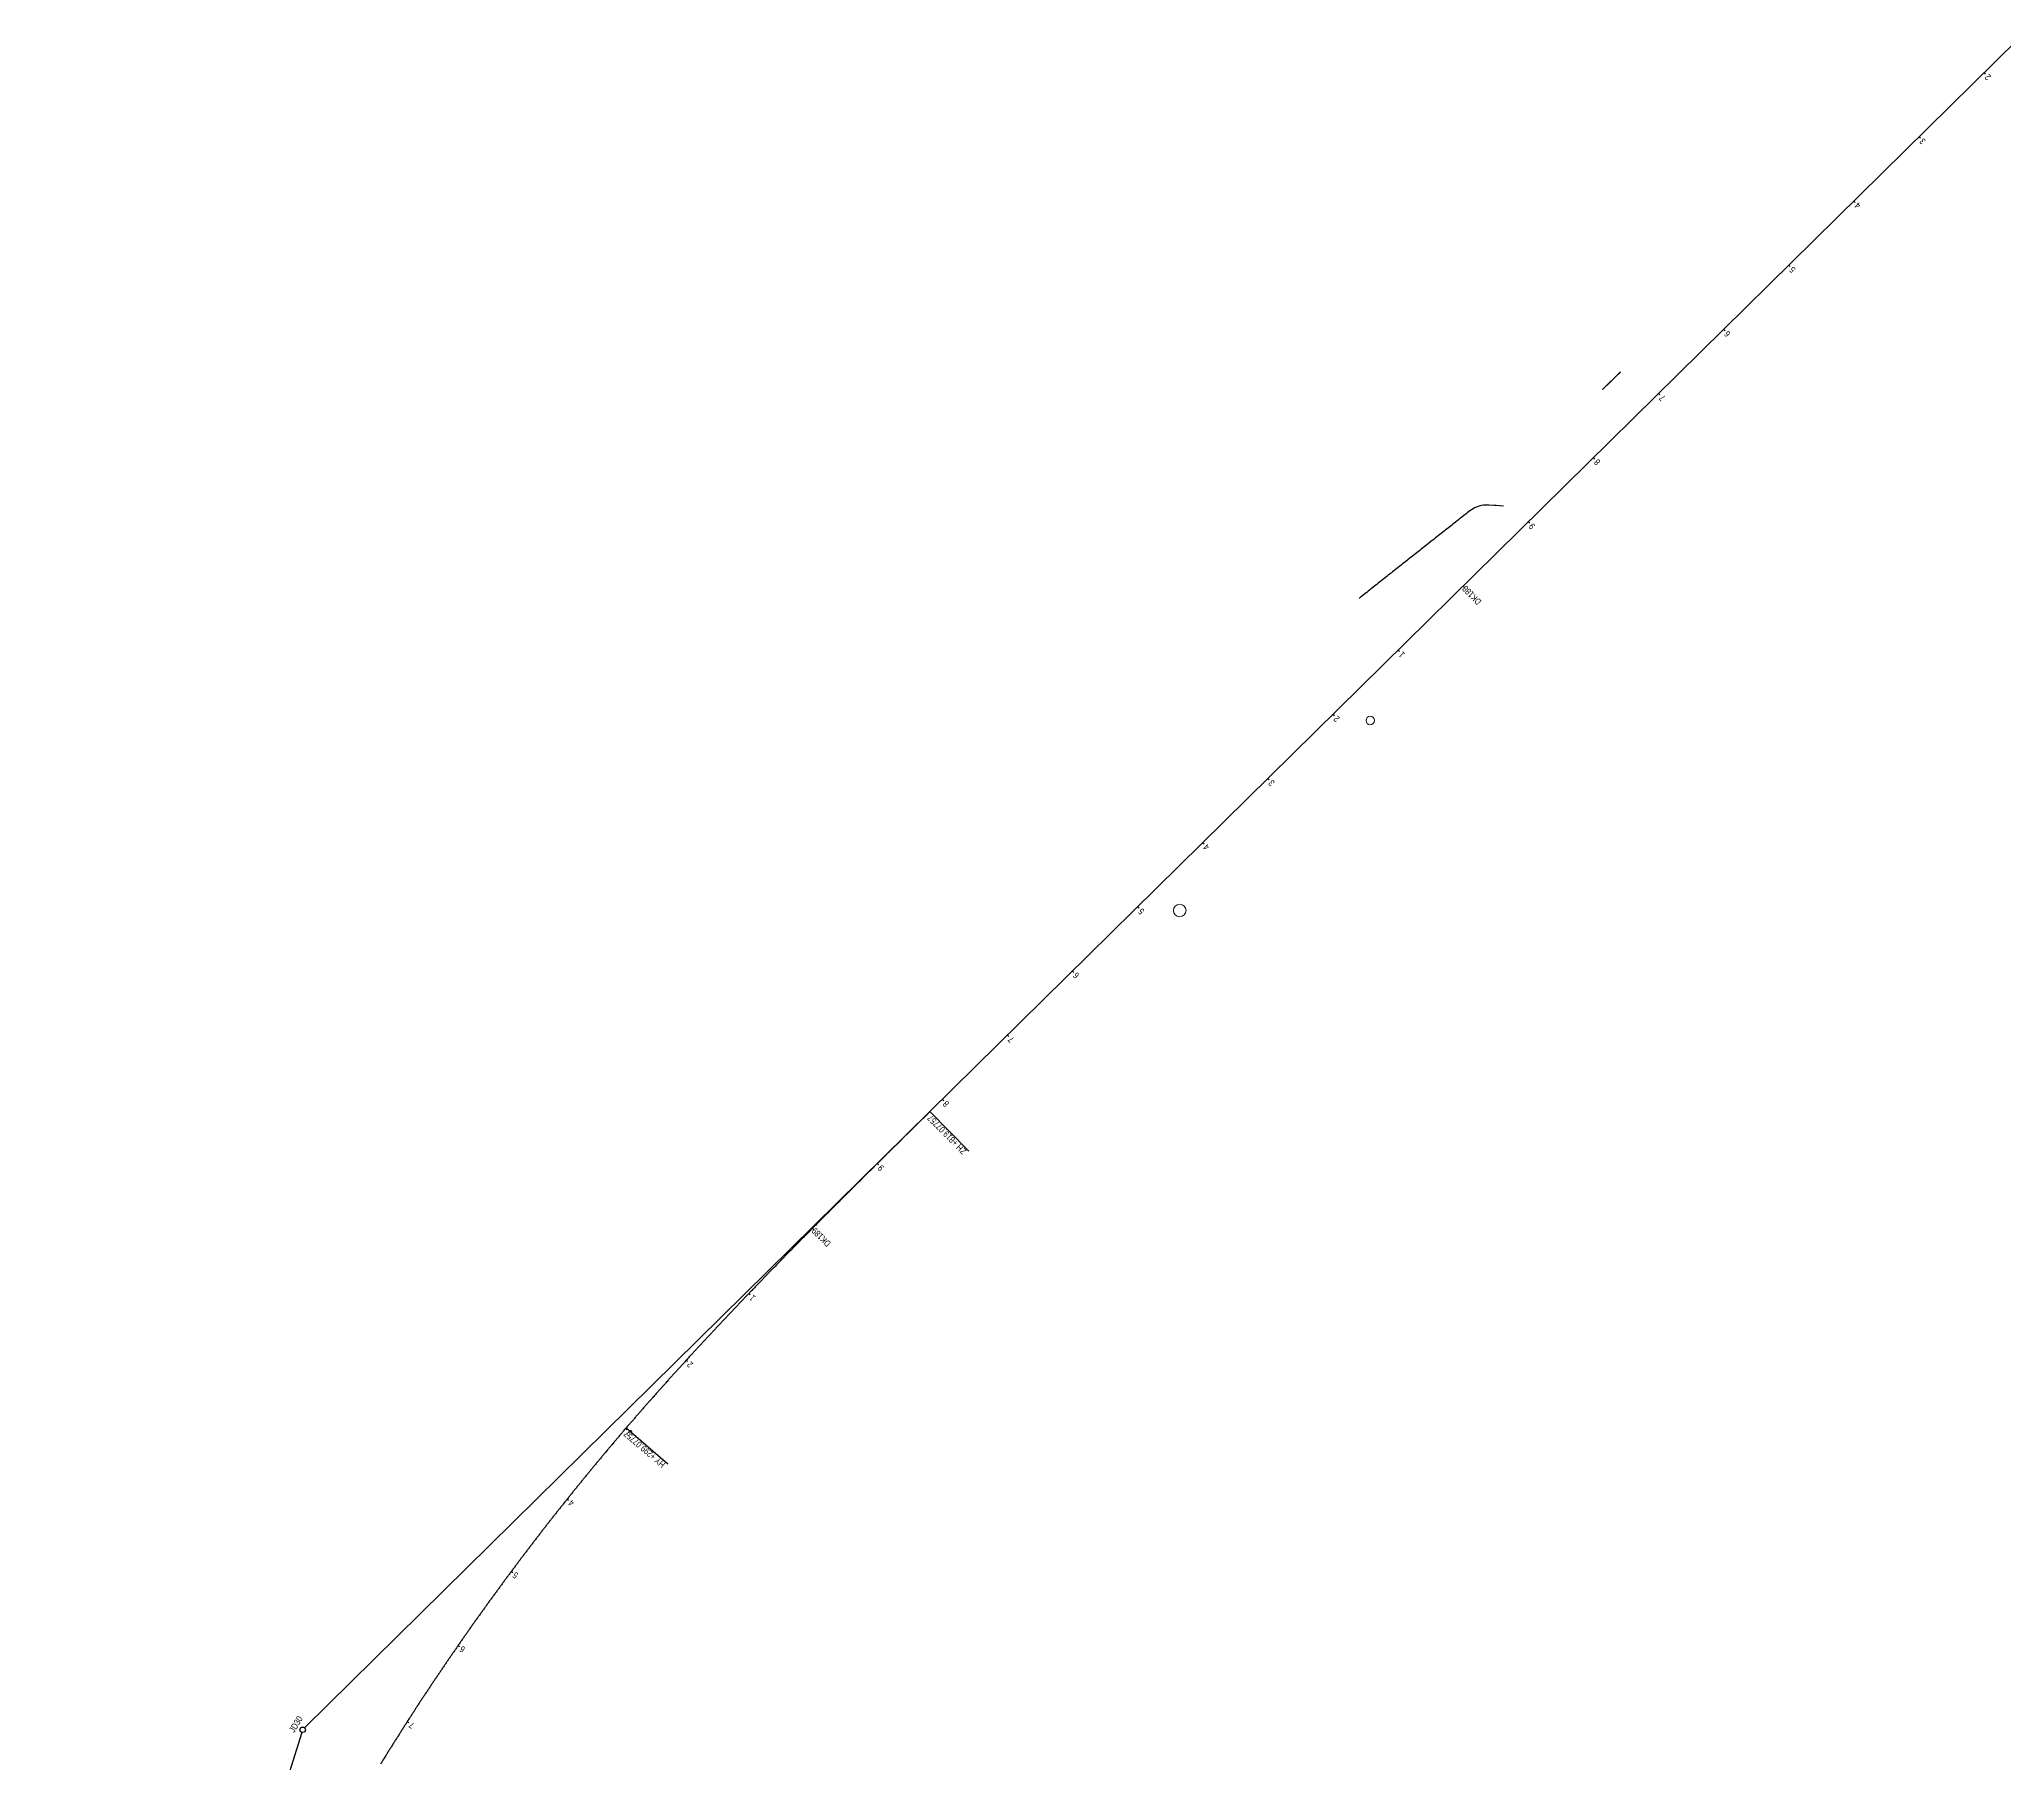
# Model space of a CAD drawing. Header units: millimetres. Extents: x 497834 to 621495, y 3353175 to 3430424.
# Drawn here: x 505297 to 507447, y 3359768 to 3361654 of the extents above; entities that cross this region are included whole.
import ezdxf

# ---------------------------------------------------------------- set-up
doc = ezdxf.new("R2010")
doc.units = ezdxf.units.MM
for name, color, linetype in [('DK改路中线', 7, 'Continuous'), ('dl6', 7, 'Continuous'), ('房屋圆', 7, 'Continuous'), ('沪乍杭打线-0.0-200.8段-施工系转设计系成果-2000坐标系-左线_中线_交点', 7, 'Continuous'), ('沪乍杭打线-0.0-200.8段-施工系转设计系成果-2000坐标系-左线_五大桩', 7, 'Continuous'), ('沪乍杭打线-0.0-200.8段-施工系转设计系成果-2000坐标系-左线_里程', 7, 'Continuous')]:
    doc.layers.add(name, color=color, linetype=linetype)
doc.styles.add('PM_LC', font='slromans.shx', dxfattribs={"width": 0.75, "bigfont": 'hztxt.shx'})
doc.styles.add('PM_QX', font='slromans.shx', dxfattribs={"width": 0.75, "bigfont": 'hztxt.shx'})

msp = doc.modelspace()

# ---------------------------------------------------------------- linework, layer by layer
at = {"layer": 'DK改路中线', "color": 3, "linetype": 'Continuous', "ltscale": 2, "const_width": 1.4, "flags": 128}
msp.add_lwpolyline([(507027.1, 3361290.5), (507025.7, 3361289.1), (507024.2, 3361287.7), (507021.4, 3361285), (507019.9, 3361283.6), (507018.5, 3361282.2), (507017.1, 3361280.8), (507015.6, 3361279.4), (507012.8, 3361276.6), (507011.3, 3361275.2), (507008.4, 3361272.4), (507007, 3361271), (507006.8, 3361270.8)], dxfattribs=at)
at = {"layer": 'DK改路中线', "color": 3, "linetype": 'Continuous', "ltscale": 2, "flags": 128}
msp.add_lwpolyline([(506898.8, 3361143.7), (506890.8, 3361144.2), (506888.8, 3361144.3), (506882.8, 3361144.7), (506882.4, 3361144.7, 0.184801), (506880.8, 3361144.8), (506878.8, 3361144.7), (506876.8, 3361144.5), (506874.9, 3361144.2), (506872.9, 3361143.8), (506871, 3361143.2), (506869.1, 3361142.5), (506867.3, 3361141.7), (506865.5, 3361140.8), (506863.8, 3361139.7), (506862.2, 3361138.5), (506861.9, 3361138.3), (506860.6, 3361137.3), (506859.1, 3361136.1), (506857.5, 3361134.8), (506855.9, 3361133.6), (506852.8, 3361131.1), (506851.2, 3361129.9), (506849.6, 3361128.6), (506848.1, 3361127.4), (506846.5, 3361126.1), (506844.9, 3361124.9), (506843.4, 3361123.7), (506841.8, 3361122.4), (506838.7, 3361119.9), (506837.1, 3361118.7), (506835.5, 3361117.5), (506834, 3361116.2), (506832.4, 3361115), (506830.8, 3361113.7), (506827.7, 3361111.3), (506826.1, 3361110), (506824.5, 3361108.8), (506823, 3361107.5), (506821.4, 3361106.3), (506819.8, 3361105.1), (506816.7, 3361102.6), (506815.1, 3361101.3), (506813.6, 3361100.1), (506812, 3361098.9), (506810.4, 3361097.6), (506808.8, 3361096.4), (506807.3, 3361095.1), (506805.7, 3361093.9), (506802.6, 3361091.4), (506801, 3361090.2), (506799.4, 3361088.9), (506797.9, 3361087.7), (506796.3, 3361086.5), (506794.7, 3361085.2), (506791.6, 3361082.7), (506790, 3361081.5), (506788.5, 3361080.3), (506786.9, 3361079), (506785.3, 3361077.8), (506783.7, 3361076.5), (506780.6, 3361074.1), (506779, 3361072.8), (506777.5, 3361071.6), (506775.9, 3361070.3), (506774.3, 3361069.1), (506772.8, 3361067.9), (506771.2, 3361066.6), (506769.6, 3361065.4), (506766.5, 3361062.9), (506764.9, 3361061.7), (506763.3, 3361060.4), (506761.8, 3361059.2), (506760.2, 3361057.9), (506758.6, 3361056.7), (506755.5, 3361054.2), (506753.9, 3361053), (506752.4, 3361051.7), (506750.8, 3361050.5), (506749.2, 3361049.2), (506747.7, 3361048), (506744.5, 3361045.5), (506742.9, 3361044.3), (506741.4, 3361043), (506741, 3361042.8)], format="xyb", dxfattribs=at)
at = {"layer": 'dl6', "color": 3, "linetype": 'Continuous', "ltscale": 2, "flags": 128}
msp.add_lwpolyline([(507461.9, 3361654.2), (506271.4, 3360481.3), (506270.7, 3360480.6), (506270, 3360479.9), (506269.3, 3360479.2), (506268.6, 3360478.5), (506267.9, 3360477.8), (506267.1, 3360477.1), (506266.4, 3360476.4), (506265.7, 3360475.7), (506265, 3360475), (506264.3, 3360474.3), (506263.6, 3360473.6), (506262.9, 3360472.9), (506262.2, 3360472.2), (506261.4, 3360471.5), (506260.7, 3360470.8), (506260, 3360470.1), (506259.3, 3360469.4), (506258.6, 3360468.7), (506257.9, 3360468), (506257.2, 3360467.3), (506256.5, 3360466.6), (506255.7, 3360465.9), (506255, 3360465.2), (506254.3, 3360464.5), (506253.6, 3360463.8), (506252.9, 3360463.1), (506252.2, 3360462.4), (506251.5, 3360461.7), (506250.8, 3360461), (506250, 3360460.3), (506249.3, 3360459.6), (506248.6, 3360458.9), (506247.9, 3360458.2), (506247.2, 3360457.5), (506246.5, 3360456.8), (506245.8, 3360456.1), (506245.1, 3360455.4), (506244.3, 3360454.7), (506243.6, 3360454), (506242.9, 3360453.2), (506242.2, 3360452.5), (506241.5, 3360451.8), (506240.8, 3360451.1), (506240.1, 3360450.4), (506239.4, 3360449.7), (506238.7, 3360449), (506237.9, 3360448.3), (506237.2, 3360447.6), (506236.5, 3360446.9), (506235.8, 3360446.2), (506235.1, 3360445.5), (506234.4, 3360444.8), (506233.7, 3360444.1), (506233, 3360443.4), (506232.2, 3360442.7), (506231.5, 3360442), (506230.8, 3360441.3), (506230.1, 3360440.6), (506229.4, 3360439.9), (506228.7, 3360439.2), (506228, 3360438.5), (506227.3, 3360437.8), (506226.6, 3360437.1), (506225.8, 3360436.4), (506225.1, 3360435.7), (506224.4, 3360435), (506223.7, 3360434.3), (506223, 3360433.6), (506222.3, 3360432.9), (506221.6, 3360432.2), (506220.9, 3360431.5), (506220.2, 3360430.8), (506219.4, 3360430.1), (506218.7, 3360429.4), (506218, 3360428.7), (506217.3, 3360428), (506216.6, 3360427.2), (506215.9, 3360426.5), (506215.2, 3360425.8), (506214.5, 3360425.1), (506213.8, 3360424.4), (506213, 3360423.7), (506212.3, 3360423), (506211.6, 3360422.3), (506210.9, 3360421.6), (506210.2, 3360420.9), (506209.5, 3360420.2), (506208.8, 3360419.5), (506208.1, 3360418.8), (506207.4, 3360418.1), (506206.6, 3360417.4), (506205.9, 3360416.7), (506205.2, 3360416), (506204.5, 3360415.3), (506203.8, 3360414.6), (506203.1, 3360413.9), (506202.4, 3360413.2), (506201.7, 3360412.5), (506201, 3360411.8), (506200.3, 3360411.1), (506199.5, 3360410.4), (506198.8, 3360409.7), (506198.1, 3360408.9), (506197.4, 3360408.2), (506196.7, 3360407.5), (506196, 3360406.8), (506195.3, 3360406.1), (506194.6, 3360405.4), (506193.9, 3360404.7), (506193.2, 3360404), (506192.5, 3360403.3), (506191.7, 3360402.6), (506191, 3360401.9), (506190.3, 3360401.2), (506189.6, 3360400.5), (506188.9, 3360399.8), (506188.2, 3360399.1), (506187.5, 3360398.4), (506186.8, 3360397.7), (506186.1, 3360397), (506185.4, 3360396.3), (506184.7, 3360395.6), (506183.9, 3360394.8), (506183.2, 3360394.1), (506182.5, 3360393.4), (506181.8, 3360392.7), (506181.1, 3360392), (506180.4, 3360391.3), (506179.7, 3360390.6), (506179, 3360389.9), (506178.3, 3360389.2), (506177.6, 3360388.5), (506176.9, 3360387.8), (506176.2, 3360387.1), (506175.4, 3360386.4), (506174.7, 3360385.7), (506174, 3360385), (506173.3, 3360384.3), (506172.6, 3360383.5), (506171.9, 3360382.8), (506171.2, 3360382.1), (506170.5, 3360381.4), (506169.8, 3360380.7), (506169.1, 3360380), (506168.4, 3360379.3), (506167.7, 3360378.6), (506167, 3360377.9), (506166.3, 3360377.2), (506165.5, 3360376.5), (506164.8, 3360375.8), (506164.1, 3360375.1), (506163.4, 3360374.4), (506162.7, 3360373.6), (506162, 3360372.9), (506161.3, 3360372.2), (506160.6, 3360371.5), (506159.9, 3360370.8), (506159.2, 3360370.1), (506158.5, 3360369.4), (506157.8, 3360368.7), (506157.1, 3360368), (506156.4, 3360367.3), (506155.7, 3360366.6), (506155, 3360365.9), (506154.2, 3360365.1), (506153.5, 3360364.4), (506152.8, 3360363.7), (506152.1, 3360363), (506151.4, 3360362.3), (506150.7, 3360361.6), (506150, 3360360.9), (506149.3, 3360360.2), (506148.6, 3360359.5), (506147.9, 3360358.8), (506147.2, 3360358.1), (506146.5, 3360357.3), (506145.8, 3360356.6), (506145.1, 3360355.9), (506144.4, 3360355.2), (506143.7, 3360354.5), (506143, 3360353.8), (506142.3, 3360353.1), (506141.6, 3360352.4), (506140.9, 3360351.7), (506140.2, 3360351), (506139.5, 3360350.2), (506138.8, 3360349.5), (506138, 3360348.8), (506137.3, 3360348.1), (506136.6, 3360347.4), (506135.9, 3360346.7), (506135.2, 3360346), (506134.5, 3360345.3), (506133.8, 3360344.6), (506133.1, 3360343.8), (506132.4, 3360343.1), (506131.7, 3360342.4), (506131, 3360341.7), (506130.3, 3360341), (506129.6, 3360340.3), (506128.9, 3360339.6), (506128.2, 3360338.9), (506127.5, 3360338.2), (506126.8, 3360337.4), (506126.1, 3360336.7), (506125.4, 3360336), (506124.7, 3360335.3), (506124, 3360334.6), (506123.3, 3360333.9), (506122.6, 3360333.2), (506121.9, 3360332.4), (506121.2, 3360331.7), (506120.5, 3360331), (506119.8, 3360330.3), (506119.1, 3360329.6), (506118.4, 3360328.9), (506117.7, 3360328.2), (506117, 3360327.5), (506116.3, 3360326.7), (506115.6, 3360326), (506114.9, 3360325.3), (506114.2, 3360324.6), (506113.5, 3360323.9), (506112.8, 3360323.2), (506112.1, 3360322.5), (506111.4, 3360321.7), (506110.7, 3360321), (506110, 3360320.3), (506109.3, 3360319.6), (506108.6, 3360318.9), (506107.9, 3360318.2), (506107.2, 3360317.4), (506106.5, 3360316.7), (506105.8, 3360316), (506105.1, 3360315.3), (506104.4, 3360314.6), (506103.7, 3360313.9), (506103, 3360313.2), (506102.3, 3360312.4), (506101.6, 3360311.7), (506100.9, 3360311), (506100.2, 3360310.3), (506099.5, 3360309.6), (506098.8, 3360308.9), (506098.1, 3360308.1), (506097.4, 3360307.4), (506096.7, 3360306.7), (506096, 3360306), (506095.3, 3360305.3), (506094.6, 3360304.6), (506093.9, 3360303.8), (506093.3, 3360303.1), (506092.6, 3360302.4), (506091.9, 3360301.7), (506091.2, 3360301), (506090.5, 3360300.2), (506089.8, 3360299.5), (506089.1, 3360298.8), (506088.4, 3360298.1), (506087.7, 3360297.4), (506087, 3360296.6), (506086.3, 3360295.9), (506085.6, 3360295.2), (506084.9, 3360294.5), (506084.2, 3360293.8), (506083.5, 3360293.1), (506082.8, 3360292.3), (506082.1, 3360291.6), (506081.4, 3360290.9), (506080.7, 3360290.2), (506080, 3360289.5), (506079.4, 3360288.7), (506078.7, 3360288), (506078, 3360287.3), (506077.3, 3360286.6), (506076.6, 3360285.8), (506075.9, 3360285.1), (506075.2, 3360284.4), (506074.5, 3360283.7), (506073.8, 3360283), (506073.1, 3360282.2), (506072.4, 3360281.5), (506071.7, 3360280.8), (506071, 3360280.1), (506070.4, 3360279.4), (506069.7, 3360278.6), (506069, 3360277.9), (506068.3, 3360277.2), (506067.6, 3360276.5), (506066.9, 3360275.7), (506066.2, 3360275), (506065.5, 3360274.3), (506064.8, 3360273.6), (506064.1, 3360272.8), (506063.4, 3360272.1), (506062.8, 3360271.4), (506062.1, 3360270.7), (506061.4, 3360270), (506060.7, 3360269.2), (506060, 3360268.5), (506059.3, 3360267.8), (506058.6, 3360267.1), (506057.9, 3360266.3), (506057.2, 3360265.6), (506056.6, 3360264.9), (506055.9, 3360264.2), (506055.2, 3360263.4), (506054.5, 3360262.7), (506053.8, 3360262), (506053.1, 3360261.3), (506052.4, 3360260.5), (506051.7, 3360259.8), (506051, 3360259.1), (506050.4, 3360258.3), (506049.7, 3360257.6), (506049, 3360256.9), (506048.3, 3360256.2), (506047.6, 3360255.4), (506046.9, 3360254.7), (506046.2, 3360254), (506045.6, 3360253.3), (506044.9, 3360252.5), (506044.2, 3360251.8), (506043.5, 3360251.1), (506042.8, 3360250.3), (506042.1, 3360249.6), (506041.4, 3360248.9), (506040.8, 3360248.2), (506040.1, 3360247.4), (506039.4, 3360246.7), (506038.7, 3360246), (506038, 3360245.2), (506037.3, 3360244.5), (506036.7, 3360243.8), (506036, 3360243.1), (506035.3, 3360242.3), (506034.6, 3360241.6), (506033.9, 3360240.9), (506033.2, 3360240.1), (506032.6, 3360239.4), (506031.9, 3360238.7), (506031.2, 3360237.9), (506030.5, 3360237.2), (506029.8, 3360236.5), (506029.1, 3360235.7), (506028.5, 3360235), (506027.8, 3360234.3), (506027.1, 3360233.5), (506026.4, 3360232.8), (506025.7, 3360232.1), (506025.1, 3360231.3), (506024.4, 3360230.6), (506023.7, 3360229.9), (506023, 3360229.2), (506022.3, 3360228.4), (506021.7, 3360227.7), (506021, 3360227), (506020.3, 3360226.2), (506019.6, 3360225.5), (506018.9, 3360224.7), (506018.3, 3360224), (506017.6, 3360223.3), (506016.9, 3360222.5), (506016.2, 3360221.8), (506015.5, 3360221.1), (506014.9, 3360220.3), (506014.2, 3360219.6), (506013.5, 3360218.9), (506012.8, 3360218.1), (506012.2, 3360217.4), (506011.5, 3360216.7), (506010.8, 3360215.9), (506010.1, 3360215.2), (506009.5, 3360214.5), (506008.8, 3360213.7), (506008.1, 3360213), (506007.4, 3360212.2), (506006.8, 3360211.5), (506006.1, 3360210.8), (506005.4, 3360210), (506004.7, 3360209.3), (506004.1, 3360208.6), (506003.4, 3360207.8), (506002.7, 3360207.1), (506002, 3360206.3), (506001.4, 3360205.6), (506000.7, 3360204.9), (506000, 3360204.1), (505999.3, 3360203.4), (505998.7, 3360202.6), (505998, 3360201.9), (505997.3, 3360201.2), (505996.6, 3360200.4), (505996, 3360199.7), (505995.3, 3360198.9), (505994.6, 3360198.2), (505994, 3360197.5), (505993.3, 3360196.7), (505992.6, 3360196), (505991.9, 3360195.2), (505991.3, 3360194.5), (505990.6, 3360193.8), (505989.9, 3360193), (505989.3, 3360192.3), (505988.6, 3360191.5), (505987.9, 3360190.8), (505987.3, 3360190), (505986.6, 3360189.3), (505985.9, 3360188.6), (505985.2, 3360187.8), (505984.6, 3360187.1), (505983.9, 3360186.3), (505983.2, 3360185.6), (505982.6, 3360184.8), (505981.9, 3360184.1), (505981.2, 3360183.3), (505980.6, 3360182.6), (505979.9, 3360181.9), (505979.2, 3360181.1), (505978.6, 3360180.4), (505977.9, 3360179.6), (505977.2, 3360178.9), (505976.6, 3360178.1), (505975.9, 3360177.4), (505975.2, 3360176.6), (505974.6, 3360175.9), (505973.9, 3360175.1), (505973.2, 3360174.4), (505972.6, 3360173.6), (505971.9, 3360172.9), (505971.3, 3360172.1), (505970.6, 3360171.4), (505969.9, 3360170.7), (505969.3, 3360169.9), (505968.6, 3360169.2), (505967.9, 3360168.4), (505967.3, 3360167.7), (505966.6, 3360166.9), (505965.9, 3360166.2), (505965.3, 3360165.4), (505964.6, 3360164.7), (505964, 3360163.9), (505963.3, 3360163.2), (505962.6, 3360162.4), (505962, 3360161.7), (505961.3, 3360160.9), (505960.7, 3360160.2), (505960, 3360159.4), (505959.3, 3360158.7), (505958.7, 3360157.9), (505958, 3360157.2), (505957.4, 3360156.4), (505956.7, 3360155.6), (505956, 3360154.9), (505955.4, 3360154.1), (505954.7, 3360153.4), (505954.1, 3360152.6), (505953.4, 3360151.9), (505952.8, 3360151.1), (505952.1, 3360150.4), (505951.4, 3360149.6), (505950.8, 3360148.9), (505950.1, 3360148.1), (505949.5, 3360147.4), (505948.8, 3360146.6), (505948.2, 3360145.8), (505947.5, 3360145.1), (505946.9, 3360144.3), (505946.2, 3360143.6), (505945.5, 3360142.8), (505944.9, 3360142.1), (505944.2, 3360141.3), (505943.6, 3360140.6), (505942.9, 3360139.8), (505942.3, 3360139), (505941.6, 3360138.3), (505941, 3360137.5), (505940.3, 3360136.8), (505939.7, 3360136), (505939, 3360135.3, 0.081043), (505938.3, 3360134.6), (505937.6, 3360133.9), (505936.9, 3360133.1), (505936.3, 3360132.3), (505935.8, 3360131.5), (505935.8, 3360131.5), (505935.1, 3360130.7), (505934.5, 3360130), (505933.8, 3360129.2), (505933.2, 3360128.4), (505932.5, 3360127.7), (505932.5, 3360127.7), (505931.9, 3360126.9), (505931.2, 3360126.1), (505930.6, 3360125.4), (505929.9, 3360124.6), (505929.3, 3360123.9), (505929.3, 3360123.8), (505928.6, 3360123.1), (505928, 3360122.3), (505927.3, 3360121.6), (505926.7, 3360120.8), (505926, 3360120.1), (505926, 3360120), (505925.4, 3360119.3), (505924.8, 3360118.5), (505924.1, 3360117.8), (505923.5, 3360117), (505922.8, 3360116.2), (505922.8, 3360116.2), (505922.2, 3360115.5), (505921.5, 3360114.7), (505920.9, 3360113.9), (505920.2, 3360113.2), (505919.6, 3360112.4), (505919.6, 3360112.4), (505918.9, 3360111.6), (505918.3, 3360110.9), (505917.7, 3360110.1), (505917, 3360109.4), (505916.4, 3360108.6), (505916.4, 3360108.6), (505915.7, 3360107.8), (505915.1, 3360107.1), (505914.4, 3360106.3), (505913.8, 3360105.5), (505913.2, 3360104.8), (505913.1, 3360104.7), (505912.5, 3360104), (505911.9, 3360103.2), (505911.2, 3360102.4), (505910.6, 3360101.7), (505910, 3360100.9), (505909.9, 3360100.9), (505909.3, 3360100.1), (505908.7, 3360099.4), (505908, 3360098.6), (505907.4, 3360097.8), (505906.8, 3360097.1), (505906.7, 3360097.1), (505906.1, 3360096.3), (505905.5, 3360095.5), (505904.9, 3360094.8), (505904.2, 3360094), (505903.6, 3360093.2), (505903.6, 3360093.2), (505902.9, 3360092.4), (505902.3, 3360091.7), (505901.7, 3360090.9), (505901, 3360090.1), (505900.4, 3360089.4), (505900.4, 3360089.3), (505899.8, 3360088.6), (505899.1, 3360087.8), (505898.5, 3360087), (505897.8, 3360086.3), (505897.2, 3360085.5), (505897.2, 3360085.5), (505896.6, 3360084.7), (505895.9, 3360084), (505895.3, 3360083.2), (505894.7, 3360082.4), (505894, 3360081.6), (505894, 3360081.6), (505893.4, 3360080.9), (505892.8, 3360080.1), (505892.1, 3360079.3), (505891.5, 3360078.5), (505890.9, 3360077.8), (505890.9, 3360077.7), (505890.3, 3360077), (505889.6, 3360076.2), (505889, 3360075.4), (505888.4, 3360074.7), (505887.7, 3360073.9), (505887.7, 3360073.9), (505887.1, 3360073.1), (505886.5, 3360072.3), (505885.8, 3360071.6), (505885.2, 3360070.8), (505884.6, 3360070), (505884.6, 3360070), (505883.9, 3360069.2), (505883.3, 3360068.4), (505882.7, 3360067.7), (505882.1, 3360066.9), (505881.4, 3360066.1), (505881.4, 3360066.1), (505880.8, 3360065.3), (505880.2, 3360064.6), (505879.6, 3360063.8), (505878.9, 3360063), (505878.3, 3360062.2), (505878.3, 3360062.2), (505877.7, 3360061.4), (505877, 3360060.7), (505876.4, 3360059.9), (505875.8, 3360059.1), (505875.2, 3360058.3), (505875.2, 3360058.3), (505874.5, 3360057.5), (505873.9, 3360056.8), (505873.3, 3360056), (505872.7, 3360055.2), (505872, 3360054.4), (505872, 3360054.4), (505871.4, 3360053.6), (505870.8, 3360052.9), (505870.2, 3360052.1), (505869.6, 3360051.3), (505868.9, 3360050.5), (505868.9, 3360050.5), (505868.3, 3360049.7), (505867.7, 3360048.9), (505867.1, 3360048.2), (505866.4, 3360047.4), (505865.8, 3360046.6), (505865.8, 3360046.6), (505865.2, 3360045.8), (505864.6, 3360045), (505864, 3360044.2), (505863.3, 3360043.5), (505862.7, 3360042.7), (505862.7, 3360042.7), (505862.1, 3360041.9), (505861.5, 3360041.1), (505860.9, 3360040.3), (505860.2, 3360039.5), (505859.6, 3360038.7), (505859.6, 3360038.7), (505859, 3360038), (505858.4, 3360037.2), (505857.8, 3360036.4), (505857.1, 3360035.6), (505856.5, 3360034.8), (505856.5, 3360034.8), (505855.9, 3360034), (505855.3, 3360033.2), (505854.7, 3360032.4), (505854.1, 3360031.7), (505853.4, 3360030.9), (505853.4, 3360030.9), (505852.8, 3360030.1), (505852.2, 3360029.3), (505851.6, 3360028.5), (505851, 3360027.7), (505850.4, 3360026.9), (505850.4, 3360026.9), (505849.8, 3360026.1), (505849.1, 3360025.4), (505848.5, 3360024.6), (505847.9, 3360023.8), (505847.3, 3360023), (505847.3, 3360023), (505846.7, 3360022.2), (505846.1, 3360021.4), (505845.5, 3360020.6), (505844.9, 3360019.8), (505844.2, 3360019), (505844.2, 3360019), (505843.6, 3360018.2), (505843, 3360017.4), (505842.4, 3360016.7), (505841.8, 3360015.9), (505841.2, 3360015.1), (505841.2, 3360015.1), (505840.6, 3360014.3), (505840, 3360013.5), (505839.4, 3360012.7), (505838.7, 3360011.9), (505838.1, 3360011.1), (505838.1, 3360011.1), (505837.5, 3360010.3), (505836.9, 3360009.5), (505836.3, 3360008.7), (505835.7, 3360007.9), (505835.1, 3360007.1), (505835.1, 3360007.1), (505834.5, 3360006.3), (505833.9, 3360005.5), (505833.3, 3360004.8), (505832.7, 3360004), (505832.1, 3360003.2), (505832.1, 3360003.1), (505831.5, 3360002.4), (505830.9, 3360001.6), (505830.2, 3360000.8), (505829.6, 3360000), (505829, 3359999.2), (505829, 3359999.2), (505828.4, 3359998.4), (505827.8, 3359997.6), (505827.2, 3359996.8), (505826.6, 3359996), (505826, 3359995.2), (505826, 3359995.2), (505825.4, 3359994.4), (505824.8, 3359993.6), (505824.2, 3359992.8), (505823.6, 3359992), (505823, 3359991.2), (505823, 3359991.2), (505822.4, 3359990.4), (505821.8, 3359989.6), (505821.2, 3359988.8), (505820.6, 3359988), (505820, 3359987.2), (505820, 3359987.2), (505819.4, 3359986.4), (505818.8, 3359985.6), (505818.2, 3359984.8), (505817.6, 3359984), (505817, 3359983.2), (505817, 3359983.2), (505816.4, 3359982.4), (505815.8, 3359981.6), (505815.2, 3359980.8), (505814.6, 3359980), (505814, 3359979.2), (505814, 3359979.2), (505813.4, 3359978.4), (505812.8, 3359977.6), (505812.2, 3359976.8), (505811.6, 3359976), (505811, 3359975.2), (505811, 3359975.2), (505810.4, 3359974.4), (505809.8, 3359973.6), (505809.2, 3359972.8), (505808.6, 3359972), (505808, 3359971.2), (505808, 3359971.2), (505807.4, 3359970.4), (505806.8, 3359969.6), (505806.3, 3359968.8), (505805.7, 3359968), (505805.1, 3359967.2), (505805.1, 3359967.1), (505804.5, 3359966.4), (505803.9, 3359965.6), (505803.3, 3359964.7), (505802.7, 3359963.9), (505802.1, 3359963.1), (505802.1, 3359963.1), (505801.5, 3359962.3), (505800.9, 3359961.5), (505800.3, 3359960.7), (505799.7, 3359959.9), (505799.1, 3359959.1), (505799.1, 3359959.1), (505798.6, 3359958.3), (505798, 3359957.5), (505797.4, 3359956.7), (505796.8, 3359955.9), (505796.2, 3359955.1), (505796.2, 3359955.1), (505795.6, 3359954.3), (505795, 3359953.5), (505794.4, 3359952.6), (505793.8, 3359951.8), (505793.2, 3359951), (505793.2, 3359951), (505792.7, 3359950.2), (505792.1, 3359949.4), (505791.5, 3359948.6), (505790.9, 3359947.8), (505790.3, 3359947), (505790.3, 3359947), (505789.7, 3359946.2), (505789.1, 3359945.4), (505788.6, 3359944.6), (505788, 3359943.7), (505787.4, 3359942.9), (505787.4, 3359942.9), (505786.8, 3359942.1), (505786.2, 3359941.3), (505785.6, 3359940.5), (505785, 3359939.7), (505784.5, 3359938.9), (505784.4, 3359938.9), (505783.9, 3359938.1), (505783.3, 3359937.3), (505782.7, 3359936.4), (505782.1, 3359935.6), (505781.5, 3359934.8), (505781.5, 3359934.8), (505781, 3359934), (505780.4, 3359933.2), (505779.8, 3359932.4), (505779.2, 3359931.6), (505778.6, 3359930.7), (505778.6, 3359930.7), (505778, 3359929.9), (505777.5, 3359929.1), (505776.9, 3359928.3), (505776.3, 3359927.5), (505775.7, 3359926.7), (505775.7, 3359926.7), (505775.1, 3359925.9), (505774.6, 3359925), (505774, 3359924.2), (505773.4, 3359923.4), (505772.8, 3359922.6), (505772.8, 3359922.6), (505772.3, 3359921.8), (505771.7, 3359921), (505771.1, 3359920.2), (505770.5, 3359919.3), (505769.9, 3359918.5), (505769.9, 3359918.5), (505769.4, 3359917.7), (505768.8, 3359916.9), (505768.2, 3359916.1), (505767.6, 3359915.3), (505767.1, 3359914.4), (505767, 3359914.4), (505766.5, 3359913.6), (505765.9, 3359912.8), (505765.3, 3359912), (505764.8, 3359911.2), (505764.2, 3359910.3), (505764.2, 3359910.3), (505763.6, 3359909.5), (505763, 3359908.7), (505762.5, 3359907.9), (505761.9, 3359907.1), (505761.3, 3359906.2), (505761.3, 3359906.2), (505760.7, 3359905.4), (505760.2, 3359904.6), (505759.6, 3359903.8), (505759, 3359903), (505758.5, 3359902.1), (505758.4, 3359902.1), (505757.9, 3359901.3), (505757.3, 3359900.5), (505756.7, 3359899.7), (505756.2, 3359898.9), (505755.6, 3359898), (505755.6, 3359898), (505755, 3359897.2), (505754.5, 3359896.4), (505753.9, 3359895.6), (505753.3, 3359894.8), (505752.8, 3359893.9), (505752.7, 3359893.9), (505752.2, 3359893.1), (505751.6, 3359892.3), (505751.1, 3359891.5), (505750.5, 3359890.6), (505749.9, 3359889.8), (505749.9, 3359889.8), (505749.4, 3359889), (505748.8, 3359888.2), (505748.2, 3359887.3), (505747.7, 3359886.5), (505747.1, 3359885.7), (505747.1, 3359885.7), (505746.5, 3359884.9), (505746, 3359884), (505745.4, 3359883.2), (505744.8, 3359882.4), (505744.3, 3359881.6), (505744.3, 3359881.5), (505743.7, 3359880.7), (505743.1, 3359879.9), (505742.6, 3359879.1), (505742, 3359878.3), (505741.4, 3359877.4), (505741.4, 3359877.4), (505740.9, 3359876.6), (505740.3, 3359875.8), (505739.8, 3359875), (505739.2, 3359874.1), (505738.6, 3359873.3), (505738.6, 3359873.3), (505738.1, 3359872.5), (505737.5, 3359871.6), (505737, 3359870.8), (505736.4, 3359870), (505735.8, 3359869.2), (505735.8, 3359869.1), (505735.3, 3359868.3), (505734.7, 3359867.5), (505734.2, 3359866.7), (505733.6, 3359865.8), (505733, 3359865), (505733, 3359865), (505732.5, 3359864.2), (505731.9, 3359863.4), (505731.4, 3359862.5), (505730.8, 3359861.7), (505730.3, 3359860.9), (505730.2, 3359860.8), (505729.7, 3359860), (505729.1, 3359859.2), (505728.6, 3359858.4), (505728, 3359857.5), (505727.5, 3359856.7), (505727.5, 3359856.7), (505726.9, 3359855.9), (505726.4, 3359855), (505725.8, 3359854.2), (505725.3, 3359853.4), (505724.7, 3359852.5), (505724.7, 3359852.5), (505724.1, 3359851.7), (505723.6, 3359850.9), (505723, 3359850.1), (505722.5, 3359849.2), (505721.9, 3359848.4), (505721.9, 3359848.4), (505721.4, 3359847.6), (505720.8, 3359846.7), (505720.3, 3359845.9), (505719.7, 3359845), (505719.2, 3359844.2), (505719.2, 3359844.2), (505718.6, 3359843.4), (505718.1, 3359842.5), (505717.5, 3359841.7), (505717, 3359840.9), (505716.4, 3359840), (505716.4, 3359840), (505715.9, 3359839.2), (505715.3, 3359838.4), (505714.8, 3359837.5), (505714.2, 3359836.7), (505713.7, 3359835.9), (505713.7, 3359835.8), (505713.1, 3359835), (505712.6, 3359834.2), (505712, 3359833.4), (505711.5, 3359832.5), (505710.9, 3359831.7), (505710.9, 3359831.7), (505710.4, 3359830.8), (505709.8, 3359830), (505709.3, 3359829.2), (505708.7, 3359828.3), (505708.2, 3359827.5), (505708.2, 3359827.5), (505707.7, 3359826.7), (505707.1, 3359825.8), (505706.6, 3359825), (505706, 3359824.1), (505705.5, 3359823.3), (505705.5, 3359823.3), (505704.9, 3359822.5), (505704.4, 3359821.6), (505703.8, 3359820.8), (505703.3, 3359819.9), (505702.8, 3359819.1), (505702.7, 3359819.1), (505702.2, 3359818.3), (505701.7, 3359817.4), (505701.1, 3359816.6), (505700.6, 3359815.7), (505700.1, 3359814.9), (505700, 3359814.9), (505699.5, 3359814.1), (505699, 3359813.2), (505698.4, 3359812.4), (505697.9, 3359811.5), (505697.3, 3359810.7), (505697.3, 3359810.7), (505696.8, 3359809.8), (505696.3, 3359809), (505695.7, 3359808.2), (505695.2, 3359807.3), (505694.7, 3359806.5), (505694.6, 3359806.5), (505694.1, 3359805.6), (505693.6, 3359804.8), (505693, 3359803.9), (505692.5, 3359803.1), (505692, 3359802.3), (505692, 3359802.2), (505691.4, 3359801.4), (505690.9, 3359800.6), (505690.4, 3359799.7), (505689.8, 3359798.9), (505689.3, 3359798), (505689.3, 3359798), (505688.8, 3359797.2), (505688.2, 3359796.4), (505687.7, 3359795.5), (505687.1, 3359794.7), (505686.6, 3359793.8), (505686.6, 3359793.8), (505686.1, 3359793), (505685.5, 3359792.1), (505685, 3359791.3), (505684.5, 3359790.4), (505683.9, 3359789.6), (505683.9, 3359789.6), (505683.4, 3359788.7), (505682.9, 3359787.9), (505682.4, 3359787), (505681.8, 3359786.2), (505681.3, 3359785.4), (505681.3, 3359785.3), (505680.8, 3359784.5), (505680.2, 3359783.7), (505679.7, 3359782.8), (505679.2, 3359782), (505678.6, 3359781.1), (505678.6, 3359781.1), (505678.1, 3359780.3), (505677.6, 3359779.4), (505677.1, 3359778.6), (505676.5, 3359777.7), (505676, 3359776.9), (505676, 3359776.9), (505675.5, 3359776), (505674.9, 3359775.2), (505674.4, 3359774.3), (505673.9, 3359773.5), (505673.4, 3359772.6), (505673.3, 3359772.6), (505672.8, 3359771.8), (505672.3, 3359770.9), (505671.8, 3359770.1), (505671.3, 3359769.2), (505670.7, 3359768.4), (505670.7, 3359768.3), (505670.2, 3359767.5)], format="xyb", dxfattribs=at)
at = {"layer": '房屋圆', "lineweight": 0}
for centre, radius in [((506753.1, 3360909.1), 4.64), ((506544.7, 3360701.3), 6.89)]:
    msp.add_circle(centre, radius, dxfattribs=at)
at = {"layer": '沪乍杭打线-0.0-200.8段-施工系转设计系成果-2000坐标系-左线_中线_交点', "color": 6, "linetype": 'Continuous', "ltscale": 2}
for p, q in [((506271.4, 3360481.3), (505587.2, 3359807.3)), ((505584.2, 3359802.3), (505297, 3358885.8))]:
    msp.add_line(p, q, dxfattribs=at)
msp.add_circle((505585.1, 3359805.2), 3, dxfattribs=at)
at = {"layer": '沪乍杭打线-0.0-200.8段-施工系转设计系成果-2000坐标系-左线_五大桩', "color": 5, "linetype": 'Continuous', "ltscale": 2}
for p, q in [((506271.4, 3360481.3), (506314, 3360438.1)), ((505939, 3360135.3), (505984.7, 3360096))]:
    msp.add_line(p, q, dxfattribs=at)
at = {"layer": '沪乍杭打线-0.0-200.8段-施工系转设计系成果-2000坐标系-左线_里程', "color": 5, "linetype": 'Continuous', "ltscale": 2}
for p, q in [((507424.8, 3361617.6), (507426.2, 3361616.1)), ((507353.5, 3361547.4), (507354.9, 3361546)), ((507282.3, 3361477.2), (507283.7, 3361475.8)), ((507211.1, 3361407), (507212.5, 3361405.6)), ((507139.8, 3361336.9), (507141.2, 3361335.4)), ((507068.6, 3361266.7), (507070, 3361265.3)), ((506997.4, 3361196.5), (506998.8, 3361195.1)), ((506926.1, 3361126.3), (506927.5, 3361124.9)), ((506854.9, 3361056.1), (506856.3, 3361054.7)), ((506783.7, 3360986), (506785.1, 3360984.5)), ((506712.4, 3360915.8), (506713.8, 3360914.4)), ((506641.2, 3360845.6), (506642.6, 3360844.2)), ((506569.9, 3360775.4), (506571.3, 3360774)), ((506498.7, 3360705.3), (506500.1, 3360703.8)), ((506427.5, 3360635.1), (506428.9, 3360633.6)), ((506356.2, 3360564.9), (506357.6, 3360563.5)), ((506285, 3360494.7), (506286.4, 3360493.3)), ((506213.8, 3360424.5), (506215.2, 3360423.1)), ((506143, 3360353.9), (506144.4, 3360352.4)), ((506073.2, 3360282.3), (506074.6, 3360280.9)), ((506004.8, 3360209.3), (506006.3, 3360208)), ((505938.4, 3360134.6), (505939.9, 3360133.2)), ((505874.6, 3360057.6), (505876.1, 3360056.3)), ((505813.4, 3359978.5), (505815, 3359977.3)), ((505755.1, 3359897.3), (505756.7, 3359896.1)), ((505699.5, 3359814.1), (505701.2, 3359813))]:
    msp.add_line(p, q, dxfattribs=at)

# ---------------------------------------------------------------- texts
at = {"layer": '沪乍杭打线-0.0-200.8段-施工系转设计系成果-2000坐标系-左线_中线_交点', "color": 5, "style": 'PM_QX', "width": 0.75}
msp.add_text('JD30', height=7, rotation=58.5881, dxfattribs=at).set_placement((505575.8, 3359801.5))
at = {"layer": '沪乍杭打线-0.0-200.8段-施工系转设计系成果-2000坐标系-左线_五大桩', "color": 5, "style": 'PM_QX', "width": 0.75}
for s, rotation, p in [('ZH +819.07757', 134.5716, (506311.9, 3360438.8)), ('HY +299.07757', 139.3215, (505982.5, 3360096.5))]:
    msp.add_text(s, height=7, rotation=rotation, dxfattribs=at).set_placement(p)
at = {"layer": '沪乍杭打线-0.0-200.8段-施工系转设计系成果-2000坐标系-左线_里程', "color": 2, "style": 'PM_LC', "width": 0.75}
for s, rotation, p in [('2', 134.5716, (507432.7, 3361613.6)), ('3', 134.5716, (507361.4, 3361543.4)), ('4', 134.5716, (507290.2, 3361473.2)), ('5', 134.5716, (507219, 3361403)), ('6', 134.5716, (507147.7, 3361332.8)), ('7', 134.5716, (507076.5, 3361262.7)), ('8', 134.5716, (507005.3, 3361192.5)), ('9', 134.5716, (506934, 3361122.3)), ('DK188', 134.5716, (506875.2, 3361039.8)), ('1', 134.5716, (506791.5, 3360981.9)), ('2', 134.5716, (506720.3, 3360911.8)), ('3', 134.5716, (506649.1, 3360841.6)), ('4', 134.5716, (506577.8, 3360771.4)), ('5', 134.5716, (506506.6, 3360701.2)), ('6', 134.5716, (506435.4, 3360631.1)), ('7', 134.5716, (506364.1, 3360560.9)), ('8', 134.5716, (506292.9, 3360490.7)), ('9', 134.7066, (506221.7, 3360420.5)), ('DK189', 135.2464, (506163.5, 3360337.8)), ('1', 136.1985, (506081.2, 3360278.5)), ('2', 137.563, (506012.9, 3360205.7)), ('3', 139.3397, (505946.6, 3360131.2)), ('4', 141.3189, (505882.9, 3360054.5)), ('5', 143.298, (505821.8, 3359975.7)), ('6', 145.2771, (505763.6, 3359894.8)), ('7', 147.2562, (505708.1, 3359811.9))]:
    msp.add_text(s, height=7, rotation=rotation, dxfattribs=at).set_placement(p)

doc.saveas('drawing.dxf')
